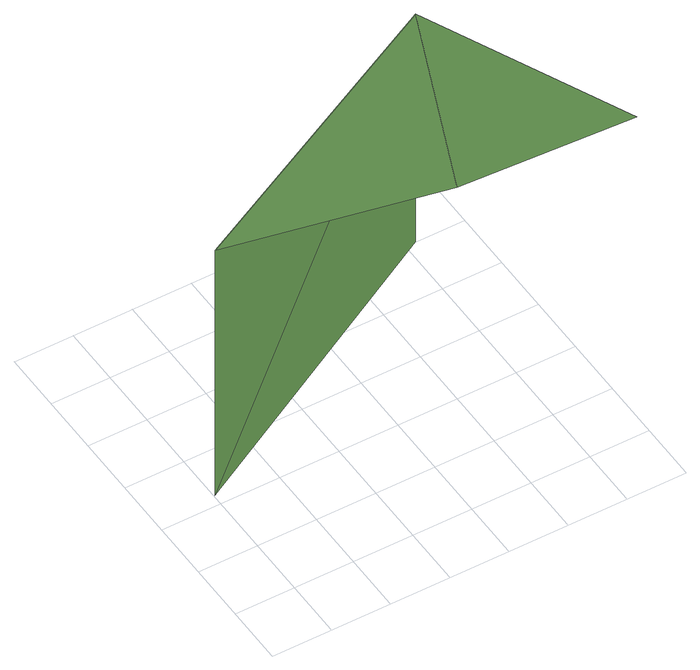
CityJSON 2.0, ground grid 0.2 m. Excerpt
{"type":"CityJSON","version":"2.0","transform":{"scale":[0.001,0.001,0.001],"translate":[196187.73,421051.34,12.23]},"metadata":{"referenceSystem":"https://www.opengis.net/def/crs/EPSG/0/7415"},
"CityObjects":{
"plantcover1":{"type":"PlantCover","attributes":{"3df_class":"Forest","bgt_fysiekvoorkomen":"groenvoorziening","bgt_status":"bestaand","identificatienamespace":"NL.IMGeo","begroeidterreindeeloptalud":"true","plus_fysiekvoorkomen":"gras- en kruidachtigen","relatievehoogteligging":0,"aantal_punten":0},"geometry":[{"type":"MultiSurface","lod":"1","boundaries":[[[0,1,2]],[[3,2,1]],[[0,2,4]],[[3,5,2]]]}]}
},
"vertices":[
[4,437,10],[4,437,1010],[1034,1001,940],[551,4,1347],[1034,1001,10],[1196,61,1240]
]}
